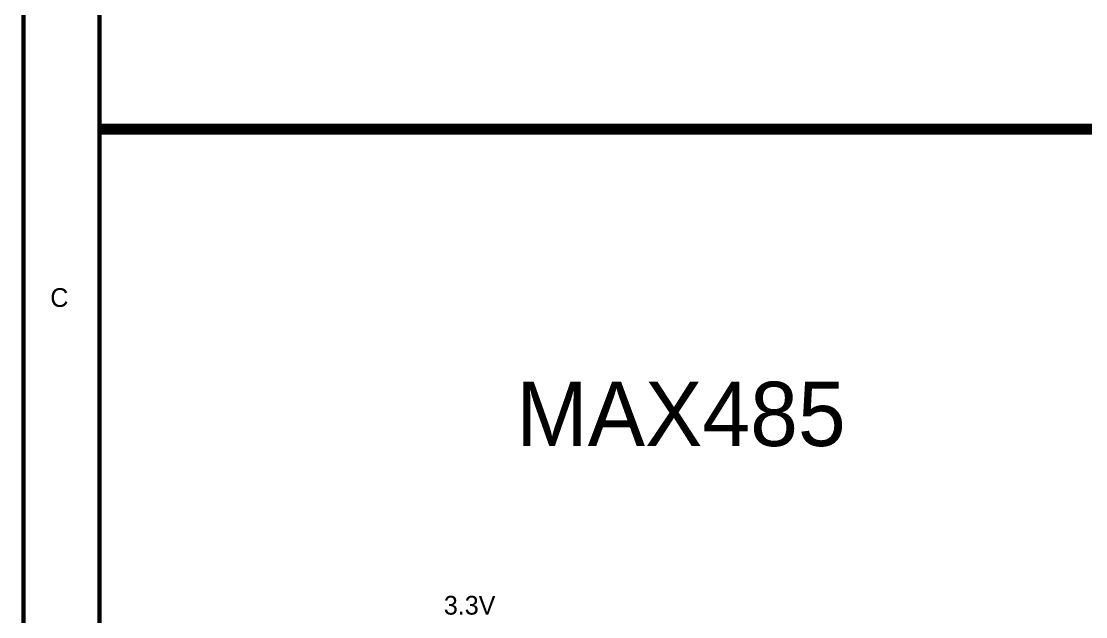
# Model space of a CAD drawing. Header units: millimetres. Extents: x 0 to 19, y 0 to 9.5.
# Drawn here: x -0.006 to 2.806, y 2.711 to 4.285 of the extents above; entities that cross this region are included whole.
import ezdxf

# ---------------------------------------------------------------- set-up
doc = ezdxf.new("R2010")
doc.units = ezdxf.units.MM
doc.header["$MEASUREMENT"] = 0
doc.layers.add('Sheet', color=255, linetype='Continuous')

msp = doc.modelspace()

# ---------------------------------------------------------------- linework, layer by layer
at = {"layer": 'Sheet'}
for points, const_width in [([(0, 9.5), (19, 9.5), (19, 0), (0, 0), (0, 9.5)], 0.0118), ([(0, 9.5), (0, 0), (19, 0), (19, 9.5), (0, 9.5), (0, 9.5)], 0.0039), ([(0.2007, 9.2993), (18.8002, 9.2993), (18.8002, 0.1998), (0.2007, 0.1998), (0.2007, 9.2993)], 0.0118), ([(0.2007, 9.2993), (0.2007, 0.1998), (18.8002, 0.1998), (18.8002, 9.2993), (0.2007, 9.2993), (0.2007, 9.2993)], 0.0039)]:
    msp.add_lwpolyline(points, close=True, dxfattribs=dict(at, const_width=const_width))
at = {"layer": 'Sheet', "const_width": 0.0295}
msp.add_lwpolyline([(0.2003, 3.9997), (7.5003, 3.9997)], dxfattribs=at)

# ---------------------------------------------------------------- texts
at = {"layer": 'Sheet'}
for s, height, p in [('C', 0.0495, (0.0707, 3.5298)), ('MAX485', 0.16977, (1.3016, 3.162)), ('3.3V', 0.04952, (1.1106, 2.7163))]:
    msp.add_text(s, height=height, dxfattribs=at).set_placement(p)

doc.saveas('drawing.dxf')
